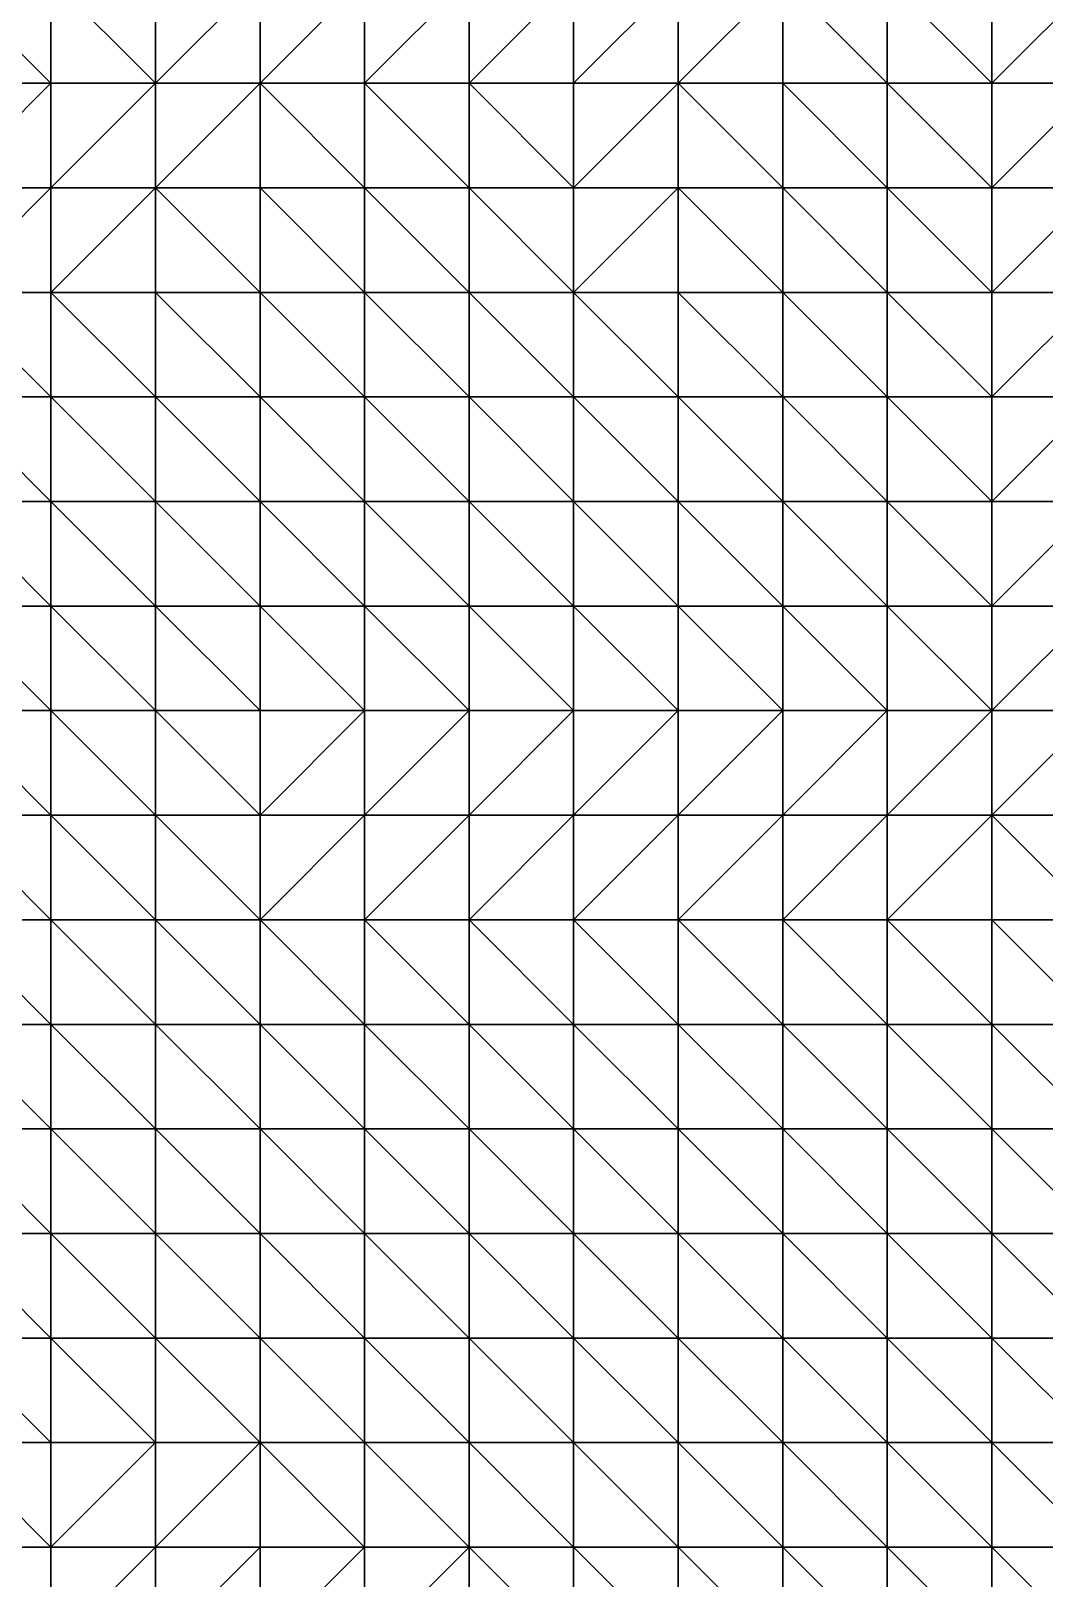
# Model space of a CAD drawing. Header units: metres. Extents: x -315 to 301, y -240 to 232.
# Drawn here: x -84.5 to -7, y -122.4 to -4 of the extents above; entities that cross this region are included whole.
import ezdxf

# ---------------------------------------------------------------- set-up
doc = ezdxf.new("R2010")
doc.units = ezdxf.units.M

msp = doc.modelspace()

# ---------------------------------------------------------------- linework, layer by layer
for points in [[(-91, 0, -346.5157), (-83, -8, -363.9275), (-83, 0, -343.6922), (-82.9999, 0.0001, -343.6921)], [(-91, 0, -346.5157), (-91, -8, -364.8687), (-83, -8, -363.9275), (-82.9999, -7.9999, -363.9274)], [(-83, 0, -343.6922), (-75, -8, -363.4569), (-75, 0, -342.2804), (-74.9999, 0.0001, -342.2803)], [(-83, 0, -343.6922), (-83, -8, -363.9275), (-75, -8, -363.4569), (-74.9999, -7.9999, -363.4568)], [(-75, -8, -363.4569), (-67, -8, -363.9275), (-67, 0, -343.2216), (-66.9999, 0.0001, -343.2215)], [(-75, -8, -363.4569), (-67, 0, -343.2216), (-75, 0, -342.2804), (-74.9999, 0.0001, -342.2803)], [(-67, -8, -363.9275), (-59, -8, -364.8687), (-59, 0, -344.6334), (-58.9999, 0.0001, -344.6333)], [(-67, -8, -363.9275), (-59, 0, -344.6334), (-67, 0, -343.2216), (-66.9999, 0.0001, -343.2215)], [(-59, -8, -364.8687), (-51, -8, -364.8687), (-51, 0, -346.0451), (-50.9999, 0.0001, -346.045)], [(-59, -8, -364.8687), (-51, 0, -346.0451), (-59, 0, -344.6334), (-58.9999, 0.0001, -344.6333)], [(-51, -8, -364.8687), (-43, -8, -365.3393), (-43, 0, -349.8098), (-42.9999, 0.0001, -349.8098)], [(-51, -8, -364.8687), (-43, 0, -349.8098), (-51, 0, -346.0451), (-50.9999, 0.0001, -346.045)], [(-43, -8, -365.3393), (-35, -8, -367.6922), (-35, 0, -356.8687), (-34.9999, 0.0001, -356.8686)], [(-43, -8, -365.3393), (-35, 0, -356.8687), (-43, 0, -349.8098), (-42.9999, 0.0001, -349.8098)], [(-35, -8, -367.6922), (-27, -8, -370.5157), (-27, 0, -364.8687), (-26.9999, 0.0001, -364.8686)], [(-35, -8, -367.6922), (-27, 0, -364.8687), (-35, 0, -356.8687), (-34.9999, 0.0001, -356.8686)], [(-27, 0, -364.8687), (-19, -8, -371.4569), (-19, 0, -369.104), (-18.9999, 0.0001, -369.1039)], [(-27, 0, -364.8687), (-27, -8, -370.5157), (-19, -8, -371.4569), (-18.9999, -7.9999, -371.4568)], [(-19, 0, -369.104), (-11, -8, -368.6334), (-11, 0, -366.2804), (-10.9999, 0.0001, -366.2803)], [(-19, 0, -369.104), (-19, -8, -371.4569), (-11, -8, -368.6334), (-10.9999, -7.9999, -368.6333)], [(-11, -8, -368.6334), (-3, -8, -358.751), (-3, 0, -355.9275), (-2.9999, 0.0001, -355.9274)], [(-11, -8, -368.6334), (-3, 0, -355.9275), (-11, 0, -366.2804), (-10.9999, 0.0001, -366.2803)], [(-91, -16, -382.751), (-83, -16, -383.2216), (-83, -8, -363.9275), (-82.9999, -7.9999, -363.9274)], [(-91, -16, -382.751), (-83, -8, -363.9275), (-91, -8, -364.8687), (-90.9999, -7.9999, -364.8686)], [(-83, -16, -383.2216), (-75, -16, -383.6922), (-75, -8, -363.4569), (-74.9999, -7.9999, -363.4568)], [(-83, -16, -383.2216), (-75, -8, -363.4569), (-83, -8, -363.9275), (-82.9999, -7.9999, -363.9274)], [(-75, -16, -383.6922), (-67, -16, -383.6922), (-67, -8, -363.9275), (-66.9999, -7.9999, -363.9274)], [(-75, -16, -383.6922), (-67, -8, -363.9275), (-75, -8, -363.4569), (-74.9999, -7.9999, -363.4568)], [(-67, -8, -363.9275), (-59, -16, -382.751), (-59, -8, -364.8687), (-58.9999, -7.9999, -364.8686)], [(-67, -8, -363.9275), (-67, -16, -383.6922), (-59, -16, -382.751), (-58.9999, -15.9999, -382.7509)], [(-59, -8, -364.8687), (-51, -16, -381.8098), (-51, -8, -364.8687), (-50.9999, -7.9999, -364.8686)], [(-59, -8, -364.8687), (-59, -16, -382.751), (-51, -16, -381.8098), (-50.9999, -15.9999, -381.8098)], [(-51, -8, -364.8687), (-43, -16, -381.3393), (-43, -8, -365.3393), (-42.9999, -7.9999, -365.3392)], [(-51, -8, -364.8687), (-51, -16, -381.8098), (-43, -16, -381.3393), (-42.9999, -15.9999, -381.3392)], [(-43, -16, -381.3393), (-35, -16, -381.8098), (-35, -8, -367.6922), (-34.9999, -7.9999, -367.6921)], [(-43, -16, -381.3393), (-35, -8, -367.6922), (-43, -8, -365.3393), (-42.9999, -7.9999, -365.3392)], [(-35, -8, -367.6922), (-27, -16, -381.3393), (-27, -8, -370.5157), (-26.9999, -7.9999, -370.5156)], [(-35, -8, -367.6922), (-35, -16, -381.8098), (-27, -16, -381.3393), (-26.9999, -15.9999, -381.3392)], [(-27, -8, -370.5157), (-19, -16, -379.9275), (-19, -8, -371.4569), (-18.9999, -7.9999, -371.4568)], [(-27, -8, -370.5157), (-27, -16, -381.3393), (-19, -16, -379.9275), (-18.9999, -15.9999, -379.9274)], [(-19, -8, -371.4569), (-11, -16, -375.6922), (-11, -8, -368.6334), (-10.9999, -7.9999, -368.6333)], [(-19, -8, -371.4569), (-19, -16, -379.9275), (-11, -16, -375.6922), (-10.9999, -15.9999, -375.6921)], [(-11, -16, -375.6922), (-3, -16, -365.3393), (-3, -8, -358.751), (-2.9999, -7.9999, -358.7509)], [(-11, -16, -375.6922), (-3, -8, -358.751), (-11, -8, -368.6334), (-10.9999, -7.9999, -368.6333)], [(-91, -24, -394.9863), (-83, -24, -395.9275), (-83, -16, -383.2216), (-82.9999, -15.9999, -383.2215)], [(-91, -24, -394.9863), (-83, -16, -383.2216), (-91, -16, -382.751), (-90.9999, -15.9999, -382.7509)], [(-83, -24, -395.9275), (-75, -24, -396.3981), (-75, -16, -383.6922), (-74.9999, -15.9999, -383.6921)], [(-83, -24, -395.9275), (-75, -16, -383.6922), (-83, -16, -383.2216), (-82.9999, -15.9999, -383.2215)], [(-75, -16, -383.6922), (-67, -24, -395.9275), (-67, -16, -383.6922), (-66.9999, -15.9999, -383.6921)], [(-75, -16, -383.6922), (-75, -24, -396.3981), (-67, -24, -395.9275), (-66.9999, -23.9999, -395.9274)], [(-67, -16, -383.6922), (-59, -24, -393.5745), (-59, -16, -382.751), (-58.9999, -15.9999, -382.7509)], [(-67, -16, -383.6922), (-67, -24, -395.9275), (-59, -24, -393.5745), (-58.9999, -23.9999, -393.5745)], [(-59, -16, -382.751), (-51, -24, -390.2804), (-51, -16, -381.8098), (-50.9999, -15.9999, -381.8098)], [(-59, -16, -382.751), (-59, -24, -393.5745), (-51, -24, -390.2804), (-50.9999, -23.9999, -390.2803)], [(-51, -16, -381.8098), (-43, -24, -389.8098), (-43, -16, -381.3393), (-42.9999, -15.9999, -381.3392)], [(-51, -16, -381.8098), (-51, -24, -390.2804), (-43, -24, -389.8098), (-42.9999, -23.9999, -389.8098)], [(-43, -24, -389.8098), (-35, -24, -390.2804), (-35, -16, -381.8098), (-34.9999, -15.9999, -381.8098)], [(-43, -24, -389.8098), (-35, -16, -381.8098), (-43, -16, -381.3393), (-42.9999, -15.9999, -381.3392)], [(-35, -16, -381.8098), (-27, -24, -389.8098), (-27, -16, -381.3393), (-26.9999, -15.9999, -381.3392)], [(-35, -16, -381.8098), (-35, -24, -390.2804), (-27, -24, -389.8098), (-26.9999, -23.9999, -389.8098)], [(-27, -16, -381.3393), (-19, -24, -387.4569), (-19, -16, -379.9275), (-18.9999, -15.9999, -379.9274)], [(-27, -16, -381.3393), (-27, -24, -389.8098), (-19, -24, -387.4569), (-18.9999, -23.9999, -387.4568)], [(-19, -16, -379.9275), (-11, -24, -382.2804), (-11, -16, -375.6922), (-10.9999, -15.9999, -375.6921)], [(-19, -16, -379.9275), (-19, -24, -387.4569), (-11, -24, -382.2804), (-10.9999, -23.9999, -382.2803)], [(-11, -24, -382.2804), (-3, -24, -370.9863), (-3, -16, -365.3393), (-2.9999, -15.9999, -365.3392)], [(-11, -24, -382.2804), (-3, -16, -365.3393), (-11, -16, -375.6922), (-10.9999, -15.9999, -375.6921)], [(-91, -24, -394.9863), (-83, -32, -400.6334), (-83, -24, -395.9275), (-82.9999, -23.9999, -395.9274)], [(-91, -24, -394.9863), (-91, -32, -399.6922), (-83, -32, -400.6334), (-82.9999, -31.9999, -400.6333)], [(-83, -24, -395.9275), (-75, -32, -401.104), (-75, -24, -396.3981), (-74.9999, -23.9999, -396.398)], [(-83, -24, -395.9275), (-83, -32, -400.6334), (-75, -32, -401.104), (-74.9999, -31.9999, -401.1039)], [(-75, -24, -396.3981), (-67, -32, -400.6334), (-67, -24, -395.9275), (-66.9999, -23.9999, -395.9274)], [(-75, -24, -396.3981), (-75, -32, -401.104), (-67, -32, -400.6334), (-66.9999, -31.9999, -400.6333)], [(-67, -24, -395.9275), (-59, -32, -398.2804), (-59, -24, -393.5745), (-58.9999, -23.9999, -393.5745)], [(-67, -24, -395.9275), (-67, -32, -400.6334), (-59, -32, -398.2804), (-58.9999, -31.9999, -398.2803)], [(-59, -24, -393.5745), (-51, -32, -394.9863), (-51, -24, -390.2804), (-50.9999, -23.9999, -390.2803)], [(-59, -24, -393.5745), (-59, -32, -398.2804), (-51, -32, -394.9863), (-50.9999, -31.9999, -394.9862)], [(-51, -24, -390.2804), (-43, -32, -394.0451), (-43, -24, -389.8098), (-42.9999, -23.9999, -389.8098)], [(-51, -24, -390.2804), (-51, -32, -394.9863), (-43, -32, -394.0451), (-42.9999, -31.9999, -394.045)], [(-43, -24, -389.8098), (-35, -32, -394.0451), (-35, -24, -390.2804), (-34.9999, -23.9999, -390.2803)], [(-43, -24, -389.8098), (-43, -32, -394.0451), (-35, -32, -394.0451), (-34.9999, -31.9999, -394.045)], [(-35, -24, -390.2804), (-27, -32, -393.5745), (-27, -24, -389.8098), (-26.9999, -23.9999, -389.8098)], [(-35, -24, -390.2804), (-35, -32, -394.0451), (-27, -32, -393.5745), (-26.9999, -31.9999, -393.5745)], [(-27, -24, -389.8098), (-19, -32, -390.751), (-19, -24, -387.4569), (-18.9999, -23.9999, -387.4568)], [(-27, -24, -389.8098), (-27, -32, -393.5745), (-19, -32, -390.751), (-18.9999, -31.9999, -390.7509)], [(-19, -24, -387.4569), (-11, -32, -384.6334), (-11, -24, -382.2804), (-10.9999, -23.9999, -382.2803)], [(-19, -24, -387.4569), (-19, -32, -390.751), (-11, -32, -384.6334), (-10.9999, -31.9999, -384.6333)], [(-11, -32, -384.6334), (-3, -32, -373.3393), (-3, -24, -370.9863), (-2.9999, -23.9999, -370.9862)], [(-11, -32, -384.6334), (-3, -24, -370.9863), (-11, -24, -382.2804), (-10.9999, -23.9999, -382.2803)], [(-91, -32, -399.6922), (-83, -40, -399.2216), (-83, -32, -400.6334), (-82.9999, -31.9999, -400.6333)], [(-91, -32, -399.6922), (-91, -40, -398.2804), (-83, -40, -399.2216), (-82.9999, -39.9999, -399.2215)], [(-83, -32, -400.6334), (-75, -40, -399.6922), (-75, -32, -401.104), (-74.9999, -31.9999, -401.1039)], [(-83, -32, -400.6334), (-83, -40, -399.2216), (-75, -40, -399.6922), (-74.9999, -39.9999, -399.6921)], [(-75, -32, -401.104), (-67, -40, -399.6922), (-67, -32, -400.6334), (-66.9999, -31.9999, -400.6333)], [(-75, -32, -401.104), (-75, -40, -399.6922), (-67, -40, -399.6922), (-66.9999, -39.9999, -399.6921)], [(-67, -32, -400.6334), (-59, -40, -398.2804), (-59, -32, -398.2804), (-58.9999, -31.9999, -398.2803)], [(-67, -32, -400.6334), (-67, -40, -399.6922), (-59, -40, -398.2804), (-58.9999, -39.9999, -398.2803)], [(-59, -32, -398.2804), (-51, -40, -395.9275), (-51, -32, -394.9863), (-50.9999, -31.9999, -394.9862)], [(-59, -32, -398.2804), (-59, -40, -398.2804), (-51, -40, -395.9275), (-50.9999, -39.9999, -395.9274)], [(-51, -32, -394.9863), (-43, -40, -394.5157), (-43, -32, -394.0451), (-42.9999, -31.9999, -394.045)], [(-51, -32, -394.9863), (-51, -40, -395.9275), (-43, -40, -394.5157), (-42.9999, -39.9999, -394.5156)], [(-43, -32, -394.0451), (-35, -40, -394.0451), (-35, -32, -394.0451), (-34.9999, -31.9999, -394.045)], [(-43, -32, -394.0451), (-43, -40, -394.5157), (-35, -40, -394.0451), (-34.9999, -39.9999, -394.045)], [(-35, -32, -394.0451), (-27, -40, -392.6334), (-27, -32, -393.5745), (-26.9999, -31.9999, -393.5745)], [(-35, -32, -394.0451), (-35, -40, -394.0451), (-27, -40, -392.6334), (-26.9999, -39.9999, -392.6333)], [(-27, -32, -393.5745), (-19, -40, -389.8098), (-19, -32, -390.751), (-18.9999, -31.9999, -390.7509)], [(-27, -32, -393.5745), (-27, -40, -392.6334), (-19, -40, -389.8098), (-18.9999, -39.9999, -389.8098)], [(-19, -32, -390.751), (-11, -40, -383.6922), (-11, -32, -384.6334), (-10.9999, -31.9999, -384.6333)], [(-19, -32, -390.751), (-19, -40, -389.8098), (-11, -40, -383.6922), (-10.9999, -39.9999, -383.6921)], [(-11, -40, -383.6922), (-3, -40, -373.3393), (-3, -32, -373.3393), (-2.9999, -31.9999, -373.3392)], [(-11, -40, -383.6922), (-3, -32, -373.3393), (-11, -32, -384.6334), (-10.9999, -31.9999, -384.6333)], [(-91, -40, -398.2804), (-83, -48, -393.5745), (-83, -40, -399.2216), (-82.9999, -39.9999, -399.2215)], [(-91, -40, -398.2804), (-91, -48, -392.6334), (-83, -48, -393.5745), (-82.9999, -47.9999, -393.5745)], [(-83, -40, -399.2216), (-75, -48, -394.0451), (-75, -40, -399.6922), (-74.9999, -39.9999, -399.6921)], [(-83, -40, -399.2216), (-83, -48, -393.5745), (-75, -48, -394.0451), (-74.9999, -47.9999, -394.045)], [(-75, -40, -399.6922), (-67, -48, -394.5157), (-67, -40, -399.6922), (-66.9999, -39.9999, -399.6921)], [(-75, -40, -399.6922), (-75, -48, -394.0451), (-67, -48, -394.5157), (-66.9999, -47.9999, -394.5156)], [(-67, -40, -399.6922), (-59, -48, -394.0451), (-59, -40, -398.2804), (-58.9999, -39.9999, -398.2803)], [(-67, -40, -399.6922), (-67, -48, -394.5157), (-59, -48, -394.0451), (-58.9999, -47.9999, -394.045)], [(-59, -40, -398.2804), (-51, -48, -392.6334), (-51, -40, -395.9275), (-50.9999, -39.9999, -395.9274)], [(-59, -40, -398.2804), (-59, -48, -394.0451), (-51, -48, -392.6334), (-50.9999, -47.9999, -392.6333)], [(-51, -40, -395.9275), (-43, -48, -391.2216), (-43, -40, -394.5157), (-42.9999, -39.9999, -394.5156)], [(-51, -40, -395.9275), (-51, -48, -392.6334), (-43, -48, -391.2216), (-42.9999, -47.9999, -391.2215)], [(-43, -40, -394.5157), (-35, -48, -390.2804), (-35, -40, -394.0451), (-34.9999, -39.9999, -394.045)], [(-43, -40, -394.5157), (-43, -48, -391.2216), (-35, -48, -390.2804), (-34.9999, -47.9999, -390.2803)], [(-35, -40, -394.0451), (-27, -48, -388.3981), (-27, -40, -392.6334), (-26.9999, -39.9999, -392.6333)], [(-35, -40, -394.0451), (-35, -48, -390.2804), (-27, -48, -388.3981), (-26.9999, -47.9999, -388.398)], [(-27, -40, -392.6334), (-19, -48, -385.104), (-19, -40, -389.8098), (-18.9999, -39.9999, -389.8098)], [(-27, -40, -392.6334), (-27, -48, -388.3981), (-19, -48, -385.104), (-18.9999, -47.9999, -385.1039)], [(-19, -40, -389.8098), (-11, -48, -379.4569), (-11, -40, -383.6922), (-10.9999, -39.9999, -383.6921)], [(-19, -40, -389.8098), (-19, -48, -385.104), (-11, -48, -379.4569), (-10.9999, -47.9999, -379.4568)], [(-11, -48, -379.4569), (-3, -48, -371.4569), (-3, -40, -373.3393), (-2.9999, -39.9999, -373.3392)], [(-11, -48, -379.4569), (-3, -40, -373.3393), (-11, -40, -383.6922), (-10.9999, -39.9999, -383.6921)], [(-83, -56, -386.5157), (-83, -48, -393.5745), (-91, -48, -392.6334), (-90.9999, -47.9999, -392.6333)], [(-83, -56, -386.5157), (-91, -48, -392.6334), (-91, -56, -384.6334), (-90.9999, -55.9999, -384.6333)], [(-83, -48, -393.5745), (-75, -56, -387.4569), (-75, -48, -394.0451), (-74.9999, -47.9999, -394.045)], [(-83, -48, -393.5745), (-83, -56, -386.5157), (-75, -56, -387.4569), (-74.9999, -55.9999, -387.4568)], [(-75, -48, -394.0451), (-67, -56, -387.9275), (-67, -48, -394.5157), (-66.9999, -47.9999, -394.5156)], [(-75, -48, -394.0451), (-75, -56, -387.4569), (-67, -56, -387.9275), (-66.9999, -55.9999, -387.9274)], [(-67, -48, -394.5157), (-59, -56, -387.4569), (-59, -48, -394.0451), (-58.9999, -47.9999, -394.045)], [(-67, -48, -394.5157), (-67, -56, -387.9275), (-59, -56, -387.4569), (-58.9999, -55.9999, -387.4568)], [(-59, -48, -394.0451), (-51, -56, -386.0451), (-51, -48, -392.6334), (-50.9999, -47.9999, -392.6333)], [(-59, -48, -394.0451), (-59, -56, -387.4569), (-51, -56, -386.0451), (-50.9999, -55.9999, -386.045)], [(-51, -48, -392.6334), (-43, -56, -384.6334), (-43, -48, -391.2216), (-42.9999, -47.9999, -391.2215)], [(-51, -48, -392.6334), (-51, -56, -386.0451), (-43, -56, -384.6334), (-42.9999, -55.9999, -384.6333)], [(-43, -48, -391.2216), (-35, -56, -383.2216), (-35, -48, -390.2804), (-34.9999, -47.9999, -390.2803)], [(-43, -48, -391.2216), (-43, -56, -384.6334), (-35, -56, -383.2216), (-34.9999, -55.9999, -383.2215)], [(-35, -48, -390.2804), (-27, -56, -381.3393), (-27, -48, -388.3981), (-26.9999, -47.9999, -388.398)], [(-35, -48, -390.2804), (-35, -56, -383.2216), (-27, -56, -381.3393), (-26.9999, -55.9999, -381.3392)], [(-27, -48, -388.3981), (-19, -56, -378.0451), (-19, -48, -385.104), (-18.9999, -47.9999, -385.1039)], [(-27, -48, -388.3981), (-27, -56, -381.3393), (-19, -56, -378.0451), (-18.9999, -55.9999, -378.045)], [(-19, -48, -385.104), (-11, -56, -373.3393), (-11, -48, -379.4569), (-10.9999, -47.9999, -379.4568)], [(-19, -48, -385.104), (-19, -56, -378.0451), (-11, -56, -373.3393), (-10.9999, -55.9999, -373.3392)], [(-11, -56, -373.3393), (-3, -56, -366.751), (-3, -48, -371.4569), (-2.9999, -47.9999, -371.4568)], [(-11, -56, -373.3393), (-3, -48, -371.4569), (-11, -48, -379.4569), (-10.9999, -47.9999, -379.4568)], [(-83, -64, -373.8098), (-83, -56, -386.5157), (-91, -56, -384.6334), (-90.9999, -55.9999, -384.6333)], [(-83, -64, -373.8098), (-91, -56, -384.6334), (-91, -64, -372.3981), (-90.9999, -63.9999, -372.398)], [(-75, -64, -375.2216), (-75, -56, -387.4569), (-83, -56, -386.5157), (-82.9999, -55.9999, -386.5156)], [(-75, -64, -375.2216), (-83, -56, -386.5157), (-83, -64, -373.8098), (-82.9999, -63.9999, -373.8098)], [(-67, -64, -375.6922), (-67, -56, -387.9275), (-75, -56, -387.4569), (-74.9999, -55.9999, -387.4568)], [(-67, -64, -375.6922), (-75, -56, -387.4569), (-75, -64, -375.2216), (-74.9999, -63.9999, -375.2215)], [(-59, -56, -387.4569), (-67, -56, -387.9275), (-67, -64, -375.6922), (-66.9999, -63.9999, -375.6921)], [(-59, -56, -387.4569), (-67, -64, -375.6922), (-59, -64, -374.751), (-58.9999, -63.9999, -374.7509)], [(-51, -56, -386.0451), (-59, -56, -387.4569), (-59, -64, -374.751), (-58.9999, -63.9999, -374.7509)], [(-51, -56, -386.0451), (-59, -64, -374.751), (-51, -64, -373.3393), (-50.9999, -63.9999, -373.3392)], [(-43, -56, -384.6334), (-51, -56, -386.0451), (-51, -64, -373.3393), (-50.9999, -63.9999, -373.3392)], [(-43, -56, -384.6334), (-51, -64, -373.3393), (-43, -64, -371.9275), (-42.9999, -63.9999, -371.9274)], [(-35, -56, -383.2216), (-43, -56, -384.6334), (-43, -64, -371.9275), (-42.9999, -63.9999, -371.9274)], [(-35, -56, -383.2216), (-43, -64, -371.9275), (-35, -64, -371.4569), (-34.9999, -63.9999, -371.4568)], [(-27, -56, -381.3393), (-35, -56, -383.2216), (-35, -64, -371.4569), (-34.9999, -63.9999, -371.4568)], [(-27, -56, -381.3393), (-35, -64, -371.4569), (-27, -64, -370.5157), (-26.9999, -63.9999, -370.5156)], [(-19, -56, -378.0451), (-27, -56, -381.3393), (-27, -64, -370.5157), (-26.9999, -63.9999, -370.5156)], [(-19, -56, -378.0451), (-27, -64, -370.5157), (-19, -64, -368.1628), (-18.9999, -63.9999, -368.1627)], [(-11, -56, -373.3393), (-19, -56, -378.0451), (-19, -64, -368.1628), (-18.9999, -63.9999, -368.1627)], [(-11, -56, -373.3393), (-19, -64, -368.1628), (-11, -64, -364.8687), (-10.9999, -63.9999, -364.8686)], [(-3, -56, -366.751), (-11, -56, -373.3393), (-11, -64, -364.8687), (-10.9999, -63.9999, -364.8686)], [(-3, -56, -366.751), (-11, -64, -364.8687), (-3, -64, -360.6334), (-2.9999, -63.9999, -360.6333)], [(-83, -72, -364.8687), (-83, -64, -373.8098), (-91, -64, -372.3981), (-90.9999, -63.9999, -372.398)], [(-83, -72, -364.8687), (-91, -64, -372.3981), (-91, -72, -365.8098), (-90.9999, -71.9999, -365.8098)], [(-75, -72, -364.3981), (-75, -64, -375.2216), (-83, -64, -373.8098), (-82.9999, -63.9999, -373.8098)], [(-75, -72, -364.3981), (-83, -64, -373.8098), (-83, -72, -364.8687), (-82.9999, -71.9999, -364.8686)], [(-67, -72, -363.9275), (-67, -64, -375.6922), (-75, -64, -375.2216), (-74.9999, -63.9999, -375.2215)], [(-67, -72, -363.9275), (-75, -64, -375.2216), (-75, -72, -364.3981), (-74.9999, -71.9999, -364.398)], [(-59, -64, -374.751), (-67, -64, -375.6922), (-67, -72, -363.9275), (-66.9999, -71.9999, -363.9274)], [(-59, -64, -374.751), (-67, -72, -363.9275), (-59, -72, -362.5158), (-58.9999, -71.9999, -362.5157)], [(-51, -64, -373.3393), (-59, -64, -374.751), (-59, -72, -362.5158), (-58.9999, -71.9999, -362.5157)], [(-51, -64, -373.3393), (-59, -72, -362.5158), (-51, -72, -361.5745), (-50.9999, -71.9999, -361.5745)], [(-43, -64, -371.9275), (-51, -64, -373.3393), (-51, -72, -361.5745), (-50.9999, -71.9999, -361.5745)], [(-43, -64, -371.9275), (-51, -72, -361.5745), (-43, -72, -361.104), (-42.9999, -71.9999, -361.1039)], [(-35, -64, -371.4569), (-43, -64, -371.9275), (-43, -72, -361.104), (-42.9999, -71.9999, -361.1039)], [(-35, -64, -371.4569), (-43, -72, -361.104), (-35, -72, -361.104), (-34.9999, -71.9999, -361.1039)], [(-27, -64, -370.5157), (-35, -64, -371.4569), (-35, -72, -361.104), (-34.9999, -71.9999, -361.1039)], [(-27, -64, -370.5157), (-35, -72, -361.104), (-27, -72, -361.104), (-26.9999, -71.9999, -361.1039)], [(-19, -64, -368.1628), (-27, -64, -370.5157), (-27, -72, -361.104), (-26.9999, -71.9999, -361.1039)], [(-19, -64, -368.1628), (-27, -72, -361.104), (-19, -72, -359.6922), (-18.9999, -71.9999, -359.6921)], [(-11, -64, -364.8687), (-19, -64, -368.1628), (-19, -72, -359.6922), (-18.9999, -71.9999, -359.6921)], [(-11, -64, -364.8687), (-19, -72, -359.6922), (-11, -72, -357.8098), (-10.9999, -71.9999, -357.8098)], [(-11, -64, -364.8687), (-3, -72, -354.9863), (-3, -64, -360.6334), (-2.9999, -63.9999, -360.6333)], [(-11, -64, -364.8687), (-11, -72, -357.8098), (-3, -72, -354.9863), (-2.9999, -71.9999, -354.9862)], [(-91, -72, -365.8098), (-83, -80, -366.2804), (-83, -72, -364.8687), (-82.9999, -71.9999, -364.8686)], [(-91, -72, -365.8098), (-91, -80, -369.104), (-83, -80, -366.2804), (-82.9999, -79.9999, -366.2803)], [(-83, -72, -364.8687), (-75, -80, -364.3981), (-75, -72, -364.3981), (-74.9999, -71.9999, -364.398)], [(-83, -72, -364.8687), (-83, -80, -366.2804), (-75, -80, -364.3981), (-74.9999, -79.9999, -364.398)], [(-75, -72, -364.3981), (-67, -80, -362.0451), (-67, -72, -363.9275), (-66.9999, -71.9999, -363.9274)], [(-75, -72, -364.3981), (-75, -80, -364.3981), (-67, -80, -362.0451), (-66.9999, -79.9999, -362.045)], [(-67, -72, -363.9275), (-59, -80, -360.1628), (-59, -72, -362.5158), (-58.9999, -71.9999, -362.5157)], [(-67, -72, -363.9275), (-67, -80, -362.0451), (-59, -80, -360.1628), (-58.9999, -79.9999, -360.1627)], [(-59, -72, -362.5158), (-51, -80, -358.2804), (-51, -72, -361.5745), (-50.9999, -71.9999, -361.5745)], [(-59, -72, -362.5158), (-59, -80, -360.1628), (-51, -80, -358.2804), (-50.9999, -79.9999, -358.2803)], [(-51, -72, -361.5745), (-43, -80, -357.3393), (-43, -72, -361.104), (-42.9999, -71.9999, -361.1039)], [(-51, -72, -361.5745), (-51, -80, -358.2804), (-43, -80, -357.3393), (-42.9999, -79.9999, -357.3392)], [(-43, -72, -361.104), (-35, -80, -356.8687), (-35, -72, -361.104), (-34.9999, -71.9999, -361.1039)], [(-43, -72, -361.104), (-43, -80, -357.3393), (-35, -80, -356.8687), (-34.9999, -79.9999, -356.8686)], [(-35, -72, -361.104), (-27, -80, -356.3981), (-27, -72, -361.104), (-26.9999, -71.9999, -361.1039)], [(-35, -72, -361.104), (-35, -80, -356.8687), (-27, -80, -356.3981), (-26.9999, -79.9999, -356.398)], [(-27, -72, -361.104), (-19, -80, -354.9863), (-19, -72, -359.6922), (-18.9999, -71.9999, -359.6921)], [(-27, -72, -361.104), (-27, -80, -356.3981), (-19, -80, -354.9863), (-18.9999, -79.9999, -354.9862)], [(-19, -72, -359.6922), (-11, -80, -353.5745), (-11, -72, -357.8098), (-10.9999, -71.9999, -357.8098)], [(-19, -72, -359.6922), (-19, -80, -354.9863), (-11, -80, -353.5745), (-10.9999, -79.9999, -353.5745)], [(-11, -72, -357.8098), (-3, -80, -350.751), (-3, -72, -354.9863), (-2.9999, -71.9999, -354.9862)], [(-11, -72, -357.8098), (-11, -80, -353.5745), (-3, -80, -350.751), (-2.9999, -79.9999, -350.7509)], [(-91, -80, -369.104), (-83, -88, -372.8687), (-83, -80, -366.2804), (-82.9999, -79.9999, -366.2803)], [(-91, -80, -369.104), (-91, -88, -377.104), (-83, -88, -372.8687), (-82.9999, -87.9999, -372.8686)], [(-83, -80, -366.2804), (-75, -88, -369.104), (-75, -80, -364.3981), (-74.9999, -79.9999, -364.398)], [(-83, -80, -366.2804), (-83, -88, -372.8687), (-75, -88, -369.104), (-74.9999, -87.9999, -369.1039)], [(-75, -80, -364.3981), (-67, -88, -365.8098), (-67, -80, -362.0451), (-66.9999, -79.9999, -362.045)], [(-75, -80, -364.3981), (-75, -88, -369.104), (-67, -88, -365.8098), (-66.9999, -87.9999, -365.8098)], [(-67, -80, -362.0451), (-59, -88, -362.5158), (-59, -80, -360.1628), (-58.9999, -79.9999, -360.1627)], [(-67, -80, -362.0451), (-67, -88, -365.8098), (-59, -88, -362.5158), (-58.9999, -87.9999, -362.5157)], [(-59, -80, -360.1628), (-51, -88, -359.6922), (-51, -80, -358.2804), (-50.9999, -79.9999, -358.2803)], [(-59, -80, -360.1628), (-59, -88, -362.5158), (-51, -88, -359.6922), (-50.9999, -87.9999, -359.6921)], [(-51, -80, -358.2804), (-43, -88, -357.8098), (-43, -80, -357.3393), (-42.9999, -79.9999, -357.3392)], [(-51, -80, -358.2804), (-51, -88, -359.6922), (-43, -88, -357.8098), (-42.9999, -87.9999, -357.8098)], [(-43, -80, -357.3393), (-35, -88, -356.8687), (-35, -80, -356.8687), (-34.9999, -79.9999, -356.8686)], [(-43, -80, -357.3393), (-43, -88, -357.8098), (-35, -88, -356.8687), (-34.9999, -87.9999, -356.8686)], [(-35, -80, -356.8687), (-27, -88, -355.4569), (-27, -80, -356.3981), (-26.9999, -79.9999, -356.398)], [(-35, -80, -356.8687), (-35, -88, -356.8687), (-27, -88, -355.4569), (-26.9999, -87.9999, -355.4568)], [(-27, -80, -356.3981), (-19, -88, -353.104), (-19, -80, -354.9863), (-18.9999, -79.9999, -354.9862)], [(-27, -80, -356.3981), (-27, -88, -355.4569), (-19, -88, -353.104), (-18.9999, -87.9999, -353.1039)], [(-19, -80, -354.9863), (-11, -88, -351.2216), (-11, -80, -353.5745), (-10.9999, -79.9999, -353.5745)], [(-19, -80, -354.9863), (-19, -88, -353.104), (-11, -88, -351.2216), (-10.9999, -87.9999, -351.2215)], [(-11, -80, -353.5745), (-3, -88, -347.9275), (-3, -80, -350.751), (-2.9999, -79.9999, -350.7509)], [(-11, -80, -353.5745), (-11, -88, -351.2216), (-3, -88, -347.9275), (-2.9999, -87.9999, -347.9274)], [(-91, -88, -377.104), (-83, -96, -378.0451), (-83, -88, -372.8687), (-82.9999, -87.9999, -372.8686)], [(-91, -88, -377.104), (-91, -96, -383.6922), (-83, -96, -378.0451), (-82.9999, -95.9999, -378.045)], [(-83, -88, -372.8687), (-75, -96, -373.3393), (-75, -88, -369.104), (-74.9999, -87.9999, -369.1039)], [(-83, -88, -372.8687), (-83, -96, -378.0451), (-75, -96, -373.3393), (-74.9999, -95.9999, -373.3392)], [(-75, -88, -369.104), (-67, -96, -369.104), (-67, -88, -365.8098), (-66.9999, -87.9999, -365.8098)], [(-75, -88, -369.104), (-75, -96, -373.3393), (-67, -96, -369.104), (-66.9999, -95.9999, -369.1039)], [(-67, -88, -365.8098), (-59, -96, -365.3393), (-59, -88, -362.5158), (-58.9999, -87.9999, -362.5157)], [(-67, -88, -365.8098), (-67, -96, -369.104), (-59, -96, -365.3393), (-58.9999, -95.9999, -365.3392)], [(-59, -88, -362.5158), (-51, -96, -362.0451), (-51, -88, -359.6922), (-50.9999, -87.9999, -359.6921)], [(-59, -88, -362.5158), (-59, -96, -365.3393), (-51, -96, -362.0451), (-50.9999, -95.9999, -362.045)], [(-51, -88, -359.6922), (-43, -96, -359.6922), (-43, -88, -357.8098), (-42.9999, -87.9999, -357.8098)], [(-51, -88, -359.6922), (-51, -96, -362.0451), (-43, -96, -359.6922), (-42.9999, -95.9999, -359.6921)], [(-43, -88, -357.8098), (-35, -96, -357.8098), (-35, -88, -356.8687), (-34.9999, -87.9999, -356.8686)], [(-43, -88, -357.8098), (-43, -96, -359.6922), (-35, -96, -357.8098), (-34.9999, -95.9999, -357.8098)], [(-35, -88, -356.8687), (-27, -96, -355.9275), (-27, -88, -355.4569), (-26.9999, -87.9999, -355.4568)], [(-35, -88, -356.8687), (-35, -96, -357.8098), (-27, -96, -355.9275), (-26.9999, -95.9999, -355.9274)], [(-27, -88, -355.4569), (-19, -96, -353.5745), (-19, -88, -353.104), (-18.9999, -87.9999, -353.1039)], [(-27, -88, -355.4569), (-27, -96, -355.9275), (-19, -96, -353.5745), (-18.9999, -95.9999, -353.5745)], [(-19, -88, -353.104), (-11, -96, -350.2804), (-11, -88, -351.2216), (-10.9999, -87.9999, -351.2215)], [(-19, -88, -353.104), (-19, -96, -353.5745), (-11, -96, -350.2804), (-10.9999, -95.9999, -350.2803)], [(-11, -88, -351.2216), (-3, -96, -346.5157), (-3, -88, -347.9275), (-2.9999, -87.9999, -347.9274)], [(-11, -88, -351.2216), (-11, -96, -350.2804), (-3, -96, -346.5157), (-2.9999, -95.9999, -346.5156)], [(-91, -96, -383.6922), (-83, -104, -382.2804), (-83, -96, -378.0451), (-82.9999, -95.9999, -378.045)], [(-91, -96, -383.6922), (-91, -104, -388.8687), (-83, -104, -382.2804), (-82.9999, -103.9999, -382.2803)], [(-83, -96, -378.0451), (-75, -104, -375.6922), (-75, -96, -373.3393), (-74.9999, -95.9999, -373.3392)], [(-83, -96, -378.0451), (-83, -104, -382.2804), (-75, -104, -375.6922), (-74.9999, -103.9999, -375.6921)], [(-75, -96, -373.3393), (-67, -104, -370.5157), (-67, -96, -369.104), (-66.9999, -95.9999, -369.1039)], [(-75, -96, -373.3393), (-75, -104, -375.6922), (-67, -104, -370.5157), (-66.9999, -103.9999, -370.5156)], [(-67, -96, -369.104), (-59, -104, -365.8098), (-59, -96, -365.3393), (-58.9999, -95.9999, -365.3392)], [(-67, -96, -369.104), (-67, -104, -370.5157), (-59, -104, -365.8098), (-58.9999, -103.9999, -365.8098)], [(-59, -96, -365.3393), (-51, -104, -362.5158), (-51, -96, -362.0451), (-50.9999, -95.9999, -362.045)], [(-59, -96, -365.3393), (-59, -104, -365.8098), (-51, -104, -362.5158), (-50.9999, -103.9999, -362.5157)], [(-51, -96, -362.0451), (-43, -104, -359.6922), (-43, -96, -359.6922), (-42.9999, -95.9999, -359.6921)], [(-51, -96, -362.0451), (-51, -104, -362.5158), (-43, -104, -359.6922), (-42.9999, -103.9999, -359.6921)], [(-43, -96, -359.6922), (-35, -104, -357.8098), (-35, -96, -357.8098), (-34.9999, -95.9999, -357.8098)], [(-43, -96, -359.6922), (-43, -104, -359.6922), (-35, -104, -357.8098), (-34.9999, -103.9999, -357.8098)], [(-35, -96, -357.8098), (-27, -104, -355.9275), (-27, -96, -355.9275), (-26.9999, -95.9999, -355.9274)], [(-35, -96, -357.8098), (-35, -104, -357.8098), (-27, -104, -355.9275), (-26.9999, -103.9999, -355.9274)], [(-27, -96, -355.9275), (-19, -104, -353.104), (-19, -96, -353.5745), (-18.9999, -95.9999, -353.5745)], [(-27, -96, -355.9275), (-27, -104, -355.9275), (-19, -104, -353.104), (-18.9999, -103.9999, -353.1039)], [(-19, -96, -353.5745), (-11, -104, -349.3393), (-11, -96, -350.2804), (-10.9999, -95.9999, -350.2803)], [(-19, -96, -353.5745), (-19, -104, -353.104), (-11, -104, -349.3393), (-10.9999, -103.9999, -349.3392)], [(-11, -96, -350.2804), (-3, -104, -345.104), (-3, -96, -346.5157), (-2.9999, -95.9999, -346.5156)], [(-11, -96, -350.2804), (-11, -104, -349.3393), (-3, -104, -345.104), (-2.9999, -103.9999, -345.1039)], [(-91, -104, -388.8687), (-83, -112, -385.5745), (-83, -104, -382.2804), (-82.9999, -103.9999, -382.2803)], [(-91, -104, -388.8687), (-91, -112, -392.6334), (-83, -112, -385.5745), (-82.9999, -111.9999, -385.5745)], [(-83, -104, -382.2804), (-75, -112, -377.5745), (-75, -104, -375.6922), (-74.9999, -103.9999, -375.6921)], [(-83, -104, -382.2804), (-83, -112, -385.5745), (-75, -112, -377.5745), (-74.9999, -111.9999, -377.5745)], [(-75, -104, -375.6922), (-67, -112, -370.0451), (-67, -104, -370.5157), (-66.9999, -103.9999, -370.5156)], [(-75, -104, -375.6922), (-75, -112, -377.5745), (-67, -112, -370.0451), (-66.9999, -111.9999, -370.045)], [(-67, -104, -370.5157), (-59, -112, -364.3981), (-59, -104, -365.8098), (-58.9999, -103.9999, -365.8098)], [(-67, -104, -370.5157), (-67, -112, -370.0451), (-59, -112, -364.3981), (-58.9999, -111.9999, -364.398)], [(-59, -104, -365.8098), (-51, -112, -360.1628), (-51, -104, -362.5158), (-50.9999, -103.9999, -362.5157)], [(-59, -104, -365.8098), (-59, -112, -364.3981), (-51, -112, -360.1628), (-50.9999, -111.9999, -360.1627)], [(-51, -104, -362.5158), (-43, -112, -357.3393), (-43, -104, -359.6922), (-42.9999, -103.9999, -359.6921)], [(-51, -104, -362.5158), (-51, -112, -360.1628), (-43, -112, -357.3393), (-42.9999, -111.9999, -357.3392)], [(-43, -104, -359.6922), (-35, -112, -355.4569), (-35, -104, -357.8098), (-34.9999, -103.9999, -357.8098)], [(-43, -104, -359.6922), (-43, -112, -357.3393), (-35, -112, -355.4569), (-34.9999, -111.9999, -355.4568)], [(-35, -104, -357.8098), (-27, -112, -353.104), (-27, -104, -355.9275), (-26.9999, -103.9999, -355.9274)], [(-35, -104, -357.8098), (-35, -112, -355.4569), (-27, -112, -353.104), (-26.9999, -111.9999, -353.1039)], [(-27, -104, -355.9275), (-19, -112, -350.2804), (-19, -104, -353.104), (-18.9999, -103.9999, -353.1039)], [(-27, -104, -355.9275), (-27, -112, -353.104), (-19, -112, -350.2804), (-18.9999, -111.9999, -350.2803)], [(-19, -104, -353.104), (-11, -112, -345.5745), (-11, -104, -349.3393), (-10.9999, -103.9999, -349.3392)], [(-19, -104, -353.104), (-19, -112, -350.2804), (-11, -112, -345.5745), (-10.9999, -111.9999, -345.5745)], [(-11, -104, -349.3393), (-3, -112, -340.3981), (-3, -104, -345.104), (-2.9999, -103.9999, -345.1039)], [(-11, -104, -349.3393), (-11, -112, -345.5745), (-3, -112, -340.3981), (-2.9999, -111.9999, -340.398)], [(-91, -112, -392.6334), (-83, -120, -388.3981), (-83, -112, -385.5745), (-82.9999, -111.9999, -385.5745)], [(-91, -112, -392.6334), (-91, -120, -395.4569), (-83, -120, -388.3981), (-82.9999, -119.9999, -388.398)], [(-83, -120, -388.3981), (-75, -120, -379.9275), (-75, -112, -377.5745), (-74.9999, -111.9999, -377.5745)], [(-83, -120, -388.3981), (-75, -112, -377.5745), (-83, -112, -385.5745), (-82.9999, -111.9999, -385.5745)], [(-75, -120, -379.9275), (-67, -120, -370.9863), (-67, -112, -370.0451), (-66.9999, -111.9999, -370.045)], [(-75, -120, -379.9275), (-67, -112, -370.0451), (-75, -112, -377.5745), (-74.9999, -111.9999, -377.5745)], [(-67, -112, -370.0451), (-59, -120, -363.4569), (-59, -112, -364.3981), (-58.9999, -111.9999, -364.398)], [(-67, -112, -370.0451), (-67, -120, -370.9863), (-59, -120, -363.4569), (-58.9999, -119.9999, -363.4568)], [(-59, -112, -364.3981), (-51, -120, -357.3393), (-51, -112, -360.1628), (-50.9999, -111.9999, -360.1627)], [(-59, -112, -364.3981), (-59, -120, -363.4569), (-51, -120, -357.3393), (-50.9999, -119.9999, -357.3392)], [(-51, -112, -360.1628), (-43, -120, -353.5745), (-43, -112, -357.3393), (-42.9999, -111.9999, -357.3392)], [(-51, -112, -360.1628), (-51, -120, -357.3393), (-43, -120, -353.5745), (-42.9999, -119.9999, -353.5745)], [(-43, -112, -357.3393), (-35, -120, -351.6922), (-35, -112, -355.4569), (-34.9999, -111.9999, -355.4568)], [(-43, -112, -357.3393), (-43, -120, -353.5745), (-35, -120, -351.6922), (-34.9999, -119.9999, -351.6921)], [(-35, -112, -355.4569), (-27, -120, -348.8687), (-27, -112, -353.104), (-26.9999, -111.9999, -353.1039)], [(-35, -112, -355.4569), (-35, -120, -351.6922), (-27, -120, -348.8687), (-26.9999, -119.9999, -348.8686)], [(-27, -112, -353.104), (-19, -120, -345.5745), (-19, -112, -350.2804), (-18.9999, -111.9999, -350.2803)], [(-27, -112, -353.104), (-27, -120, -348.8687), (-19, -120, -345.5745), (-18.9999, -119.9999, -345.5745)], [(-19, -112, -350.2804), (-11, -120, -340.3981), (-11, -112, -345.5745), (-10.9999, -111.9999, -345.5745)], [(-19, -112, -350.2804), (-19, -120, -345.5745), (-11, -120, -340.3981), (-10.9999, -119.9999, -340.398)], [(-11, -112, -345.5745), (-3, -120, -334.2805), (-3, -112, -340.3981), (-2.9999, -111.9999, -340.398)], [(-11, -112, -345.5745), (-11, -120, -340.3981), (-3, -120, -334.2805), (-2.9999, -119.9999, -334.2804)], [(-91, -120, -395.4569), (-83, -128, -392.1628), (-83, -120, -388.3981), (-82.9999, -119.9999, -388.398)], [(-91, -120, -395.4569), (-91, -128, -398.2804), (-83, -128, -392.1628), (-82.9999, -127.9999, -392.1627)], [(-83, -128, -392.1628), (-75, -128, -384.1628), (-75, -120, -379.9275), (-74.9999, -119.9999, -379.9274)], [(-83, -128, -392.1628), (-75, -120, -379.9275), (-83, -120, -388.3981), (-82.9999, -119.9999, -388.398)], [(-75, -128, -384.1628), (-67, -128, -375.2216), (-67, -120, -370.9863), (-66.9999, -119.9999, -370.9862)], [(-75, -128, -384.1628), (-67, -120, -370.9863), (-75, -120, -379.9275), (-74.9999, -119.9999, -379.9274)], [(-67, -128, -375.2216), (-59, -128, -365.3393), (-59, -120, -363.4569), (-58.9999, -119.9999, -363.4568)], [(-67, -128, -375.2216), (-59, -120, -363.4569), (-67, -120, -370.9863), (-66.9999, -119.9999, -370.9862)], [(-59, -128, -365.3393), (-51, -128, -357.3393), (-51, -120, -357.3393), (-50.9999, -119.9999, -357.3392)], [(-59, -128, -365.3393), (-51, -120, -357.3393), (-59, -120, -363.4569), (-58.9999, -119.9999, -363.4568)], [(-51, -120, -357.3393), (-43, -128, -352.1628), (-43, -120, -353.5745), (-42.9999, -119.9999, -353.5745)], [(-51, -120, -357.3393), (-51, -128, -357.3393), (-43, -128, -352.1628), (-42.9999, -127.9999, -352.1627)], [(-43, -120, -353.5745), (-35, -128, -348.8687), (-35, -120, -351.6922), (-34.9999, -119.9999, -351.6921)], [(-43, -120, -353.5745), (-43, -128, -352.1628), (-35, -128, -348.8687), (-34.9999, -127.9999, -348.8686)], [(-35, -120, -351.6922), (-27, -128, -345.5745), (-27, -120, -348.8687), (-26.9999, -119.9999, -348.8686)], [(-35, -120, -351.6922), (-35, -128, -348.8687), (-27, -128, -345.5745), (-26.9999, -127.9999, -345.5745)], [(-27, -120, -348.8687), (-19, -128, -341.8098), (-19, -120, -345.5745), (-18.9999, -119.9999, -345.5745)], [(-27, -120, -348.8687), (-27, -128, -345.5745), (-19, -128, -341.8098), (-18.9999, -127.9999, -341.8098)], [(-19, -120, -345.5745), (-11, -128, -336.6334), (-11, -120, -340.3981), (-10.9999, -119.9999, -340.398)], [(-19, -120, -345.5745), (-19, -128, -341.8098), (-11, -128, -336.6334), (-10.9999, -127.9999, -336.6333)], [(-11, -120, -340.3981), (-3, -128, -329.5745), (-3, -120, -334.2805), (-2.9999, -119.9999, -334.2804)], [(-11, -120, -340.3981), (-11, -128, -336.6334), (-3, -128, -329.5745), (-2.9999, -127.9999, -329.5745)]]:
    msp.add_3dface(points)

doc.saveas('drawing.dxf')
